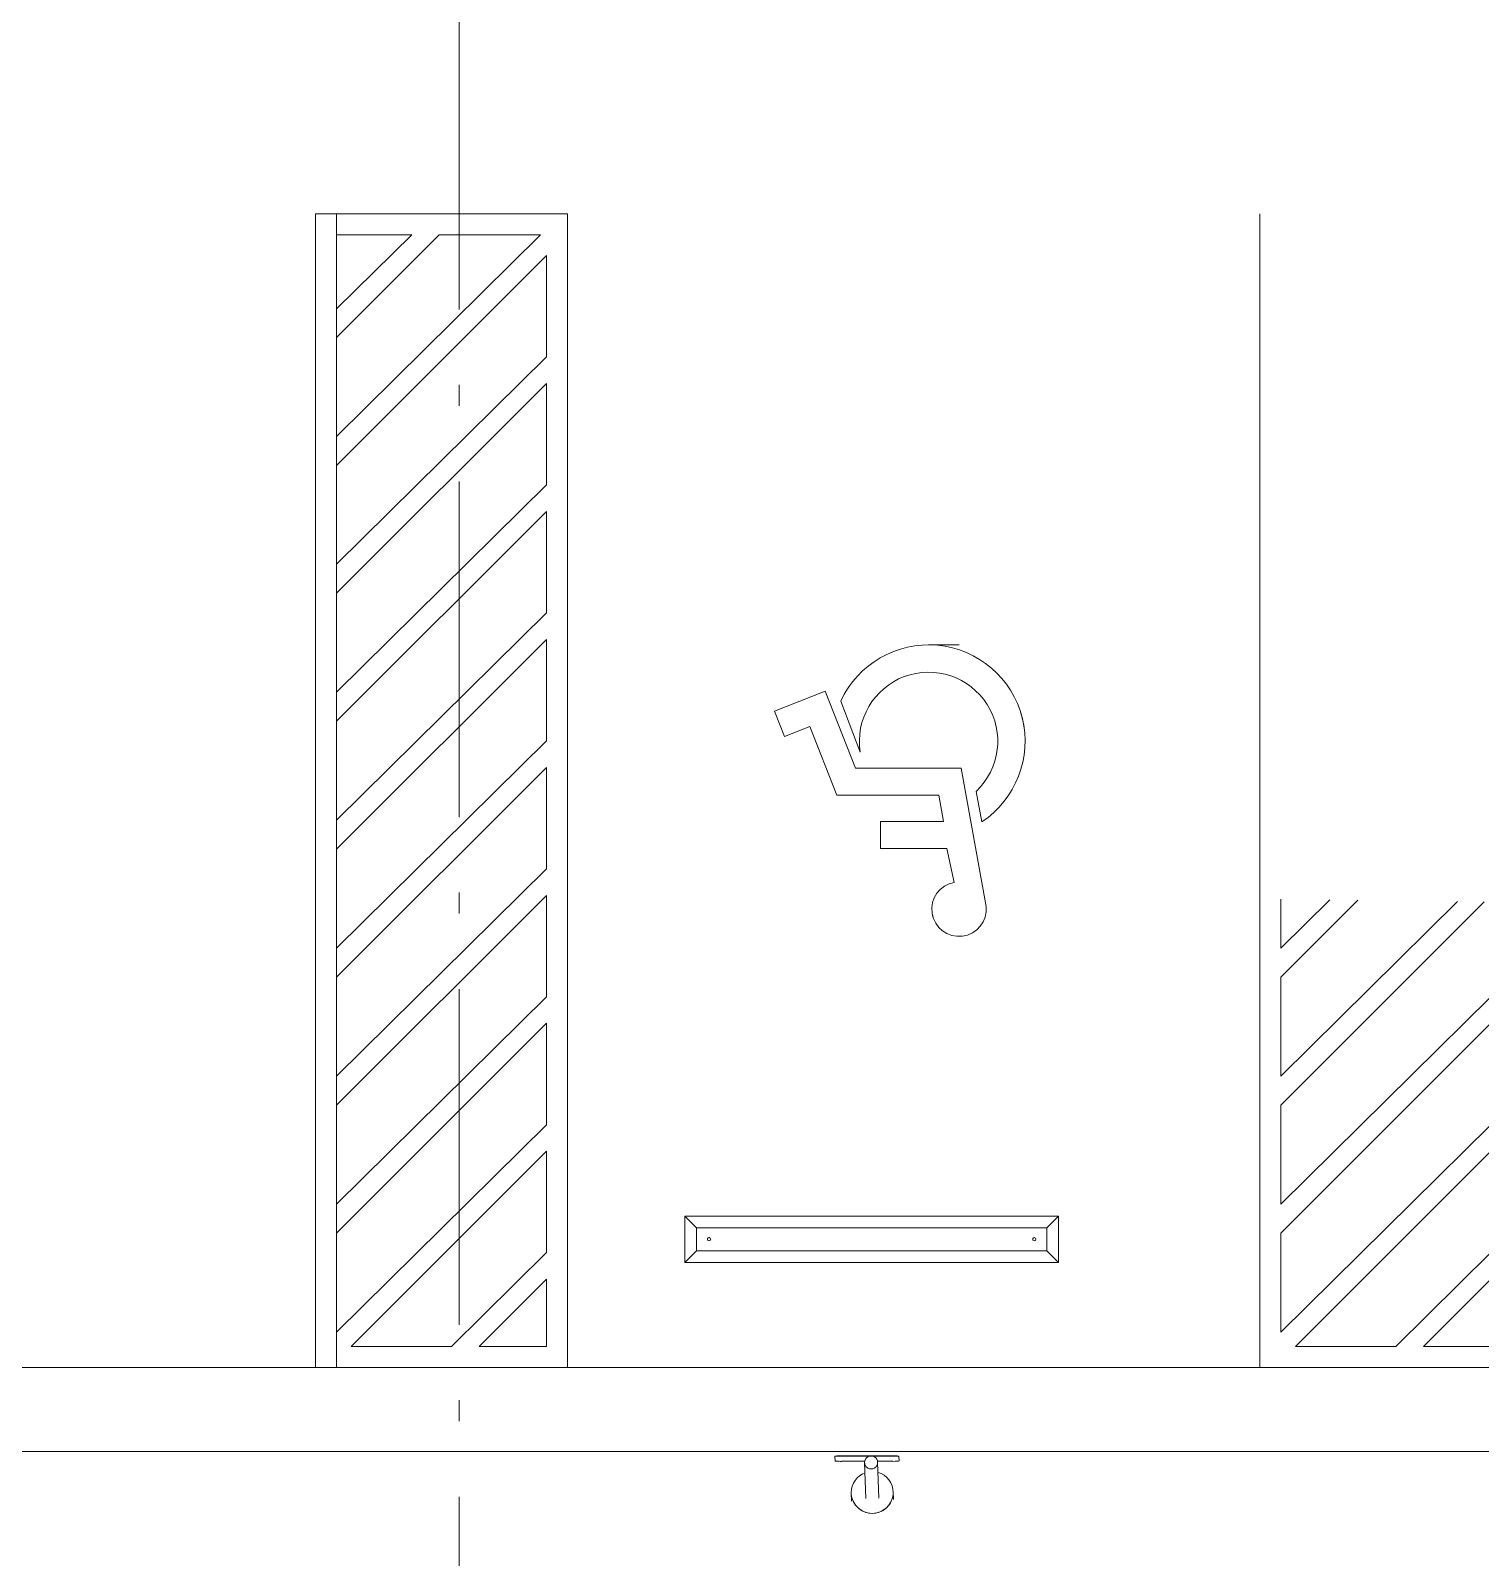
# Model space of a CAD drawing. Header units: metres. Extents: x -55 to 260, y -121 to 64.
# Drawn here: x 180.84 to 187.75, y 19.43 to 26.71 of the extents above; entities that cross this region are included whole.
import ezdxf

# ---------------------------------------------------------------- set-up
doc = ezdxf.new("R2010")
doc.units = ezdxf.units.M
doc.linetypes.add('01_Grid', pattern=[2.32, 1.6, -0.36, 0, -0.36])
for name, color, linetype, lineweight in [('0-1', 7, 'Continuous', 5), ('03EJES-1', 1, '01_Grid', 5), ('45ESTAC-1', 253, 'Continuous', 5), ('70LINEA-1', 254, 'Continuous', 5)]:
    doc.layers.add(name, color=color, linetype=linetype, lineweight=lineweight)

# ---------------------------------------------------------------- blocks, each defined once
blk = doc.blocks.new('Parking Lot - Handicap - Handicap-V205-A1 _ A700')
at = {"layer": '70LINEA-1'}
for p, q in [((191.1966, 20.34), (191.1967, 25.8393)), ((189.6177, 23.7846), (189.7628, 23.7846)), ((189.1253, 23.5635), (188.8833, 23.4684)), ((189.2696, 23.1965), (189.1253, 23.5635)), ((189.1996, 23.5167), (189.2921, 23.2731)), ((188.8833, 23.4684), (188.9309, 23.3474)), ((188.9309, 23.3474), (189.0519, 23.395)), ((189.0519, 23.3949), (188.9309, 23.3473)), ((189.0519, 23.395), (189.1807, 23.0673)), ((190.0745, 23.3794), (190.0745, 23.3795)), ((189.7737, 23.1965), (189.2696, 23.1965)), ((189.8919, 22.5372), (189.7737, 23.1965)), ((189.8452, 23.0862), (189.8714, 22.941)), ((189.1807, 23.0673), (189.6659, 23.0673)), ((189.6659, 23.0673), (189.1807, 23.0673)), ((189.6659, 23.0673), (189.6881, 22.9431)), ((189.6881, 22.9431), (189.3881, 22.9431)), ((189.3881, 22.9431), (189.3881, 22.8139)), ((189.3881, 22.8139), (189.7051, 22.8139)), ((189.7051, 22.8139), (189.3881, 22.8139)), ((189.7051, 22.8139), (189.7401, 22.6523)), ((186.6966, 22.5739), (186.6966, 20.3401)), ((186.7966, 22.3386), (186.7966, 22.5726)), ((187.0302, 22.5695), (186.7966, 22.3386)), ((186.7966, 22.2006), (187.1638, 22.5677)), ((187.6391, 22.5615), (186.7966, 21.7287)), ((186.7966, 21.5907), (187.7659, 22.5598)), ((187.7966, 22.5594), (187.7966, 22.1073)), ((187.8966, 20.3401), (187.8966, 22.5581)), ((189.6339, 22.5091), (189.6339, 22.509)), ((186.7966, 21.7287), (186.7966, 22.2006)), ((187.7966, 22.1073), (186.7966, 21.1188)), ((186.7966, 20.9808), (187.7966, 21.9806)), ((187.7966, 21.9806), (187.7966, 21.4974)), ((187.0459, 21.8399), (186.7966, 21.5906)), ((187.648, 21.8319), (186.7966, 20.9807)), ((186.7966, 21.1188), (186.7966, 21.5907)), ((187.7966, 21.4974), (186.7966, 20.5089)), ((186.8658, 20.4401), (187.7966, 21.3707)), ((187.7966, 21.3706), (186.8659, 20.4401)), ((187.7966, 21.3707), (187.7966, 20.8874)), ((188.4564, 21.0616), (190.2364, 21.0616)), ((188.4564, 20.8417), (188.4564, 21.0616)), ((188.5113, 21.0073), (188.4564, 21.0616)), ((190.1813, 21.0073), (190.2364, 21.0616)), ((190.2364, 21.0616), (190.2364, 20.8417)), ((190.2366, 21.0599), (190.2364, 21.0616)), ((190.2366, 21.0599), (190.2366, 20.8399)), ((186.7966, 20.5089), (186.7966, 20.9808)), ((188.5113, 21.0073), (188.5113, 20.8973)), ((190.1813, 21.0073), (188.5113, 21.0073)), ((190.1813, 20.8973), (190.1813, 21.0073)), ((188.4564, 20.8417), (188.5113, 20.8973)), ((188.5113, 20.8973), (190.1813, 20.8973)), ((188.5639, 20.9514), (188.5646, 20.9451)), ((188.5795, 20.9469), (188.5788, 20.9532)), ((190.1139, 20.9514), (190.1146, 20.9451)), ((190.1295, 20.9469), (190.1288, 20.9532)), ((190.1813, 20.8973), (190.2364, 20.8417)), ((187.7966, 20.8874), (187.344, 20.4401)), ((190.2364, 20.8417), (188.4564, 20.8417)), ((188.4564, 20.8417), (188.4566, 20.8399)), ((190.2366, 20.8399), (188.4566, 20.8399)), ((190.2366, 20.8399), (190.2364, 20.8417)), ((187.4758, 20.4401), (187.7966, 20.7608)), ((187.7966, 20.7607), (187.4759, 20.44)), ((187.7966, 20.7608), (187.7966, 20.4401)), ((187.344, 20.4401), (186.8658, 20.4401)), ((187.7966, 20.4401), (187.4758, 20.4401)), ((186.6966, 20.3401), (187.8966, 20.3401)), ((187.8966, 20.34), (186.6966, 20.34)), ((186.7466, 20.34), (191.1966, 20.34))]:
    blk.add_line(p, q, dxfattribs=at)
for centre, major_axis, start_param, end_param in [((189.6177, 23.3247), (0.4568, 0.0548), 5.177233, 8.874713), ((189.6177, 23.3247), (0.3273, 0.0393), 5.354701, 9.462515), ((189.6177, 23.3246), (0.3273, 0.0393), 0.636397, 2.396889), ((189.6177, 23.3246), (0.4568, 0.0548), 6.141793, 6.302553), ((189.6177, 23.3246), (0.4568, 0.0548), 5.177233, 5.659513), ((189.7627, 22.5245), (0.1289, 0.0155), 1.626778, 6.261204), ((189.7627, 22.5245), (0.1289, 0.0155), 2.914118, 3.141593), ((189.7627, 22.5245), (0.1289, 0.0155), 3.686523, 5.488799), ((188.5713, 20.9523), (0.00745, 0.00089), 1.451342, 4.592935), ((188.5713, 20.9523), (0.00745, 0.00089), 4.592935, 7.734527), ((190.1213, 20.9523), (0.00745, 0.00089), 1.451342, 4.592935), ((190.1213, 20.9523), (0.00745, 0.00089), 4.592935, 7.734527)]:
    blk.add_ellipse(centre, major_axis=major_axis, ratio=0.999873, start_param=start_param, end_param=end_param, dxfattribs=at)
blk = doc.blocks.new('Parking Lot - Handicap - Handicap-V206-A1 _ A700')
at = {"layer": '70LINEA-1'}
for p, q in [((183.3967, 25.8398), (182.2966, 25.8398)), ((183.3966, 20.34), (183.3967, 25.8398)), ((186.6966, 20.34), (186.6967, 25.8398)), ((182.6545, 25.7398), (182.2967, 25.386)), ((182.2967, 25.7398), (182.6545, 25.7398)), ((182.2967, 25.2506), (182.7859, 25.7398)), ((183.2689, 25.7398), (182.2967, 24.7787)), ((182.7859, 25.7398), (183.2689, 25.7398)), ((182.2967, 24.6406), (183.2967, 25.6406)), ((183.2967, 25.6406), (183.2967, 25.1573)), ((183.2967, 25.1573), (182.2966, 24.1687)), ((182.2966, 24.0307), (183.2967, 25.0306)), ((183.2967, 25.0306), (183.2966, 24.5473)), ((183.2966, 24.5473), (182.2966, 23.5587)), ((182.2966, 23.4207), (183.2966, 24.4206)), ((183.2966, 24.4206), (183.2966, 23.9373)), ((183.2966, 23.9373), (182.2966, 22.9487)), ((182.2966, 22.8107), (183.2966, 23.8107)), ((183.2966, 23.8107), (183.2966, 23.3274)), ((185.1177, 23.7849), (185.2627, 23.7849)), ((184.6253, 23.5637), (184.3833, 23.4686)), ((184.7696, 23.1967), (184.6253, 23.5637)), ((184.6996, 23.5169), (184.792, 23.2733)), ((184.3833, 23.4686), (184.4309, 23.3476)), ((184.4309, 23.3476), (184.5519, 23.3952)), ((184.5519, 23.3952), (184.6807, 23.0675)), ((185.5668, 23.4246), (185.5668, 23.4247)), ((183.2966, 23.3274), (182.2966, 22.3388)), ((182.2966, 22.2007), (183.2966, 23.2007)), ((183.2966, 23.2007), (183.2966, 22.7174)), ((185.2737, 23.1967), (184.7696, 23.1967)), ((185.3919, 22.5373), (185.2737, 23.1967)), ((185.3452, 23.0864), (185.3714, 22.9412)), ((184.6807, 23.0675), (185.1658, 23.0675)), ((185.1658, 23.0675), (185.188, 22.9433)), ((185.188, 22.9433), (184.888, 22.9433)), ((184.888, 22.9433), (184.888, 22.8141)), ((184.888, 22.8141), (185.2051, 22.8141)), ((185.2051, 22.8141), (185.24, 22.6525)), ((183.2966, 22.7174), (182.2966, 21.7288)), ((182.2966, 21.5908), (183.2966, 22.5907)), ((183.2966, 22.5907), (183.2966, 22.1074)), ((185.136, 22.4965), (185.136, 22.4965)), ((183.2966, 22.1074), (182.2966, 21.1188)), ((182.2966, 20.9808), (183.2966, 21.9807)), ((183.2966, 21.9807), (183.2966, 21.4974)), ((183.2966, 21.4974), (182.2966, 20.5088)), ((182.3658, 20.44), (183.2966, 21.3708)), ((183.2966, 21.3708), (183.2966, 20.8875)), ((183.9564, 21.0609), (185.7364, 21.0609)), ((183.9564, 20.8409), (183.9564, 21.0609)), ((184.0113, 21.0063), (183.9564, 21.0609)), ((185.6813, 21.0063), (185.7364, 21.0609)), ((185.7364, 21.0609), (185.7364, 20.8409)), ((185.7366, 21.06), (185.7364, 21.0609)), ((185.7366, 21.06), (185.7366, 20.84)), ((184.0113, 21.0063), (184.0113, 20.8963)), ((185.6813, 21.0063), (184.0113, 21.0063)), ((185.6813, 20.8963), (185.6813, 21.0063)), ((183.9564, 20.8409), (184.0113, 20.8963)), ((184.0113, 20.8963), (185.6813, 20.8963)), ((184.064, 20.9497), (184.0648, 20.9461)), ((184.0794, 20.9494), (184.0786, 20.9529)), ((185.614, 20.9497), (185.6148, 20.9461)), ((185.6294, 20.9494), (185.6286, 20.9529)), ((185.6813, 20.8963), (185.7364, 20.8409)), ((183.2966, 20.8875), (182.844, 20.44)), ((185.7364, 20.8409), (183.9564, 20.8409)), ((183.9564, 20.8409), (183.9566, 20.84)), ((185.7366, 20.84), (183.9566, 20.84)), ((185.7366, 20.84), (185.7364, 20.8409)), ((182.9758, 20.44), (183.2966, 20.7608)), ((183.2966, 20.7608), (183.2966, 20.44)), ((182.844, 20.44), (182.3658, 20.44)), ((183.2966, 20.44), (182.9758, 20.44)), ((182.1966, 20.34), (183.3966, 20.34)), ((183.3966, 20.34), (186.6966, 20.34))]:
    blk.add_line(p, q, dxfattribs=at)
for centre, major_axis, start_param, end_param in [((185.1176, 23.3249), (0.4491, 0.0997), 5.078139, 8.775618), ((185.1176, 23.3249), (0.3218, 0.0715), 5.255607, 9.363421), ((185.1176, 23.3249), (0.4491, 0.0997), 6.203459, 6.364219), ((185.2627, 22.5247), (0.1267, 0.0281), 1.527684, 6.162109), ((185.2627, 22.5246), (0.1267, 0.0281), 3.072492, 3.32996), ((184.0713, 20.9513), (0.00732, 0.00163), 1.352248, 4.493841), ((184.0713, 20.9513), (0.00732, 0.00163), 4.493841, 7.635433), ((185.6213, 20.9513), (0.00732, 0.00163), 1.352248, 4.493841), ((185.6213, 20.9513), (0.00732, 0.00163), 4.493841, 7.635433)]:
    blk.add_ellipse(centre, major_axis=major_axis, ratio=0.999958, start_param=start_param, end_param=end_param, dxfattribs=at)
blk = doc.blocks.new('Parking Lot - Single - Single-V227-A1 _ A700')
at = {"layer": '70LINEA-1'}
for p, q in [((182.1966, 25.8399), (182.1965, 20.3402)), ((182.2966, 25.8399), (182.1966, 25.8399)), ((182.2965, 20.3402), (182.2966, 25.8399)), ((182.2967, 25.8398), (182.2966, 25.8399)), ((179.4966, 20.34), (182.1966, 20.34)), ((182.1965, 20.3402), (182.2965, 20.3402)), ((182.1966, 20.34), (182.1965, 20.3402)), ((182.2966, 20.34), (182.2965, 20.3402))]:
    blk.add_line(p, q, dxfattribs=at)
blk = doc.blocks.new('Sign - SpeedLimit_Handicap - Handicap-V279-A1 _ A700')
at = {"layer": '45ESTAC-1'}
for p, q in [((184.6715, 19.9171), (184.6715, 19.9161)), ((184.6715, 19.9161), (184.6723, 19.8941)), ((184.7015, 19.9188), (184.9463, 19.9188)), ((184.9463, 19.9178), (184.7015, 19.9178)), ((184.7024, 19.8925), (184.814, 19.8925)), ((184.8129, 19.8858), (184.819, 19.7145)), ((184.8738, 19.8925), (184.9472, 19.8925)), ((184.8809, 19.7167), (184.8748, 19.888)), ((184.9771, 19.8941), (184.9763, 19.9161)), ((184.9771, 19.8941), (184.9771, 19.8951)), ((184.7491, 19.7405), (184.7504, 19.7029)), ((184.9503, 19.71), (184.9489, 19.7477))]:
    blk.add_line(p, q, dxfattribs=at)
for centre, major_axis, ratio, start_param, end_param in [((184.7015, 19.9171), (-0.03, 0), 0.055379, 4.714373, 6.283185), ((184.7015, 19.9161), (-0.03, 0), 0.055379, 4.714373, 6.283185), ((184.7023, 19.8941), (-0.03, 0), 0.055379, 0.001984, 1.572781), ((184.7043, 19.917), (-0.02, 0), 0.055379, 4.976173, 5.499771), ((184.8439, 19.8869), (0.0309, 0.0011), 0.998463, 6.247424, 9.389017), ((184.8439, 19.8869), (0.0309, 0.0011), 0.998463, 3.105831, 3.367631), ((184.8439, 19.8869), (0.0309, 0.0011), 0.998463, 3.367631, 3.62943), ((184.8439, 19.8869), (0.0309, 0.0011), 0.998463, 5.723825, 5.985625), ((184.8439, 19.8869), (0.0309, 0.0011), 0.998463, 5.985625, 6.247424), ((184.9463, 19.9171), (-0.03, 0), 0.055379, 3.143577, 4.714373), ((184.9463, 19.9161), (-0.03, 0), 0.055379, 3.143577, 4.714373), ((184.9471, 19.8941), (-0.03, 0), 0.055379, 1.572781, 3.141593), ((184.9436, 19.917), (-0.02, 0), 0.055379, 3.928975, 4.452574), ((184.849, 19.7441), (0.0999, 0.0036), 0.998463, 1.875658, 3.105831), ((184.8439, 19.8869), (0.0309, 0.0011), 0.998463, 3.62943, 3.891229), ((184.8439, 19.8869), (0.0309, 0.0011), 0.998463, 3.89123, 4.153029), ((184.8439, 19.8869), (0.0309, 0.0011), 0.998463, 4.153029, 4.414828), ((184.8439, 19.8869), (0.0309, 0.0011), 0.998463, 4.414828, 4.676628), ((184.8439, 19.8869), (0.0309, 0.0011), 0.998463, 4.676628, 4.938427), ((184.8439, 19.8869), (0.0309, 0.0011), 0.998463, 4.938427, 5.200226), ((184.8439, 19.8869), (0.0309, 0.0011), 0.998463, 5.200226, 5.462026), ((184.8439, 19.8869), (0.0309, 0.0011), 0.998463, 5.462026, 5.723825), ((184.849, 19.7441), (0.0999, 0.0036), 0.998463, 6.247424, 7.534631), ((184.849, 19.7441), (0.0999, 0.0036), 0.998463, 3.105831, 3.454897), ((184.849, 19.7441), (0.0999, 0.0036), 0.998463, 5.898358, 6.247424), ((184.849, 19.7441), (0.0999, 0.0036), 0.998463, 3.454897, 3.803963), ((184.849, 19.7441), (0.0999, 0.0036), 0.998463, 3.803963, 5.549292), ((184.849, 19.7441), (0.0999, 0.0036), 0.998463, 5.549292, 5.898358)]:
    blk.add_ellipse(centre, major_axis=major_axis, ratio=ratio, start_param=start_param, end_param=end_param, dxfattribs=at)
blk = doc.blocks.new('22011_AR_rvt-1-A1 _ A700')
at = {"layer": '70LINEA-1'}
for p, q in [((182.1966, 20.34), (180.1721, 20.34)), ((186.6966, 20.34), (183.3966, 20.34)), ((177.17, 19.9401), (192.1455, 19.9401))]:
    blk.add_line(p, q, dxfattribs=at)
at = {"layer": '45ESTAC-1'}
for name in ['Parking Lot - Single - Single-V227-A1 _ A700', 'Parking Lot - Handicap - Handicap-V206-A1 _ A700', 'Parking Lot - Handicap - Handicap-V205-A1 _ A700', 'Sign - SpeedLimit_Handicap - Handicap-V279-A1 _ A700']:
    blk.add_blockref(name, (0, 0), dxfattribs=at)
blk = doc.blocks.new('Parking Lot - Single - Single-V609-A1 _ A700')
at = {"layer": '70LINEA-1'}
for p, q in [((182.1966, 25.8399), (182.1965, 20.3402)), ((182.2966, 25.8399), (182.1966, 25.8399)), ((182.2965, 20.3402), (182.2966, 25.8399)), ((182.2967, 25.8398), (182.2966, 25.8399)), ((179.4966, 20.34), (182.1966, 20.34)), ((182.1965, 20.3402), (182.2965, 20.3402)), ((182.1966, 20.34), (182.1965, 20.3402)), ((182.2966, 20.34), (182.2965, 20.3402))]:
    blk.add_line(p, q, dxfattribs=at)
blk = doc.blocks.new('Sign - SpeedLimit_Handicap - Handicap-V659-A1 _ A700')
at = {"layer": '45ESTAC-1'}
for p, q in [((184.6715, 19.9171), (184.6715, 19.9161)), ((184.6715, 19.9161), (184.6723, 19.8941)), ((184.7015, 19.9188), (184.9463, 19.9188)), ((184.9463, 19.9178), (184.7015, 19.9178)), ((184.7024, 19.8925), (184.814, 19.8925)), ((184.8129, 19.8858), (184.819, 19.7145)), ((184.8738, 19.8925), (184.9472, 19.8925)), ((184.8809, 19.7167), (184.8748, 19.888)), ((184.9771, 19.8941), (184.9763, 19.9161)), ((184.9771, 19.8941), (184.9771, 19.8951)), ((184.7491, 19.7405), (184.7504, 19.7029)), ((184.9503, 19.71), (184.9489, 19.7477))]:
    blk.add_line(p, q, dxfattribs=at)
for centre, major_axis, ratio, start_param, end_param in [((184.7015, 19.9171), (-0.03, 0), 0.055379, 4.714373, 6.283185), ((184.7015, 19.9161), (-0.03, 0), 0.055379, 4.714373, 6.283185), ((184.7023, 19.8941), (-0.03, 0), 0.055379, 0.001984, 1.572781), ((184.7043, 19.917), (-0.02, 0), 0.055379, 4.976173, 5.499771), ((184.8439, 19.8869), (0.0309, 0.0011), 0.998463, 6.247424, 9.389017), ((184.8439, 19.8869), (0.0309, 0.0011), 0.998463, 3.105831, 3.367631), ((184.8439, 19.8869), (0.0309, 0.0011), 0.998463, 3.367631, 3.62943), ((184.8439, 19.8869), (0.0309, 0.0011), 0.998463, 5.723825, 5.985625), ((184.8439, 19.8869), (0.0309, 0.0011), 0.998463, 5.985625, 6.247424), ((184.9463, 19.9171), (-0.03, 0), 0.055379, 3.143577, 4.714373), ((184.9463, 19.9161), (-0.03, 0), 0.055379, 3.143577, 4.714373), ((184.9471, 19.8941), (-0.03, 0), 0.055379, 1.572781, 3.141593), ((184.9436, 19.917), (-0.02, 0), 0.055379, 3.928975, 4.452574), ((184.849, 19.7441), (0.0999, 0.0036), 0.998463, 1.875658, 3.105831), ((184.8439, 19.8869), (0.0309, 0.0011), 0.998463, 3.62943, 4.153029), ((184.8439, 19.8869), (0.0309, 0.0011), 0.998463, 4.153029, 4.414828), ((184.8439, 19.8869), (0.0309, 0.0011), 0.998463, 4.414828, 4.676628), ((184.8439, 19.8869), (0.0309, 0.0011), 0.998463, 4.676628, 4.938427), ((184.8439, 19.8869), (0.0309, 0.0011), 0.998463, 4.938427, 5.200226), ((184.8439, 19.8869), (0.0309, 0.0011), 0.998463, 5.200226, 5.462026), ((184.8439, 19.8869), (0.0309, 0.0011), 0.998463, 5.462026, 5.723825), ((184.849, 19.7441), (0.0999, 0.0036), 0.998463, 6.247424, 7.534631), ((184.849, 19.7441), (0.0999, 0.0036), 0.998463, 3.105831, 3.454897), ((184.849, 19.7441), (0.0999, 0.0036), 0.998463, 5.898358, 6.247424), ((184.849, 19.7441), (0.0999, 0.0036), 0.998463, 3.454897, 5.898358)]:
    blk.add_ellipse(centre, major_axis=major_axis, ratio=ratio, start_param=start_param, end_param=end_param, dxfattribs=at)
blk = doc.blocks.new('22011_AR_rvt-2-A1 _ A700')
at = {"layer": '70LINEA-1'}
for p, q in [((182.1966, 20.34), (180.1721, 20.34)), ((186.6966, 20.34), (183.3966, 20.34)), ((177.17, 19.9401), (192.1455, 19.9401))]:
    blk.add_line(p, q, dxfattribs=at)
at = {"layer": '45ESTAC-1'}
for name in ['Parking Lot - Single - Single-V609-A1 _ A700', 'Parking Lot - Handicap - Handicap-V206-A1 _ A700', 'Parking Lot - Handicap - Handicap-V205-A1 _ A700', 'Sign - SpeedLimit_Handicap - Handicap-V659-A1 _ A700']:
    blk.add_blockref(name, (0, 0), dxfattribs=at)

msp = doc.modelspace()

# ---------------------------------------------------------------- linework, layer by layer
at = {"layer": '03EJES-1'}
msp.add_line((182.88, -117.3961), (182.88, 60.3168), dxfattribs=at)

# ---------------------------------------------------------------- block references
at = {"layer": '0-1'}
for name in ['22011_AR_rvt-2-A1 _ A700', '22011_AR_rvt-1-A1 _ A700']:
    msp.add_blockref(name, (0, 0), dxfattribs=at)

doc.saveas('drawing.dxf')
